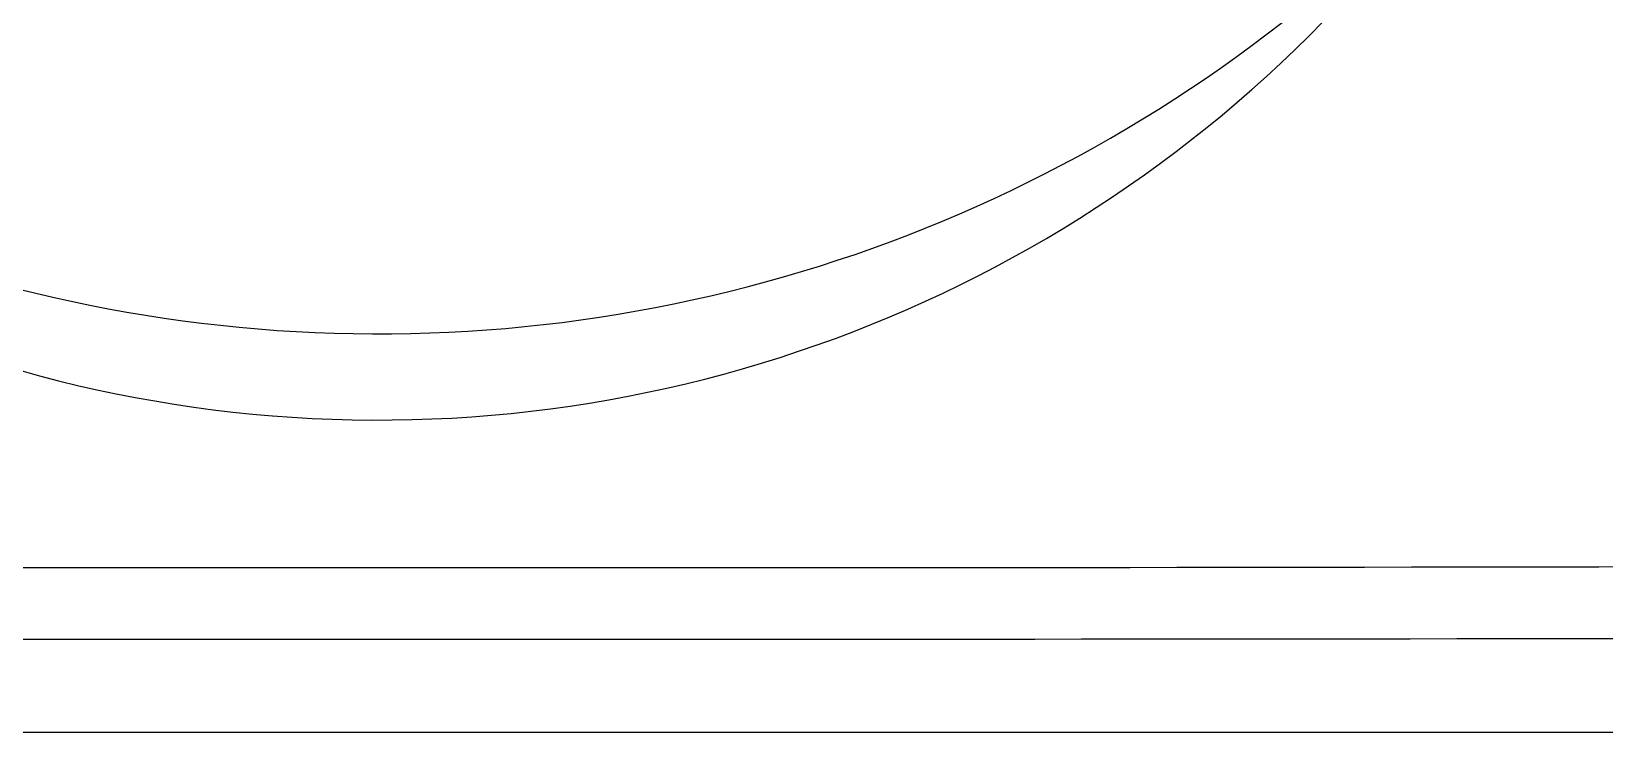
# Model space of a CAD drawing. Header units: inches. Extents: x 2 to 87, y 0 to 129.
# Drawn here: x 43.732 to 48.131, y 21.11 to 23.07 of the extents above; entities that cross this region are included whole.
import ezdxf

# ---------------------------------------------------------------- set-up
doc = ezdxf.new("R2010")
doc.units = ezdxf.units.IN
doc.header["$MEASUREMENT"] = 0
doc.layers.add('1', color=4, linetype='Continuous')

# ---------------------------------------------------------------- blocks, each defined once
blk = doc.blocks.new('2018 HOT SPOT STRIDE')
at = {"layer": '1', "color": 4, "linetype": 'Continuous'}
blk.add_lwpolyline([(5.9, 0, -0.414214), (0, 5.9), (0, 59.3615, -0.414214), (5.9, 65.2615), (78.3053, 65.2615, -0.414214), (84.2053, 59.3615), (84.2053, 5.9, -0.414214), (78.3053, 0)], format="xyb", close=True, dxfattribs=at)
at = {"layer": '1', "color": 3, "linetype": 'Continuous'}
for centre, radius, start, end in [((42.3704, 5.2123), 4.0973, 222.5292, 316.9759), ((42.3692, 4.5622), 3.6882, 215.0796, 324.3717), ((42.1887, 2720.4556), 2720.1948, 269.8269663, 270.1806022)]:
    blk.add_arc(centre, radius, start, end, dxfattribs=at)
at = {"layer": '1', "color": 2}
blk.add_arc((42.9036, 1611.479), 1611.0177, 269.6827322, 270.2795611, dxfattribs=at)

msp = doc.modelspace()

# ---------------------------------------------------------------- block references
msp.add_blockref('2018 HOT SPOT STRIDE', (2.3326, 21.1096))

doc.saveas('drawing.dxf')
